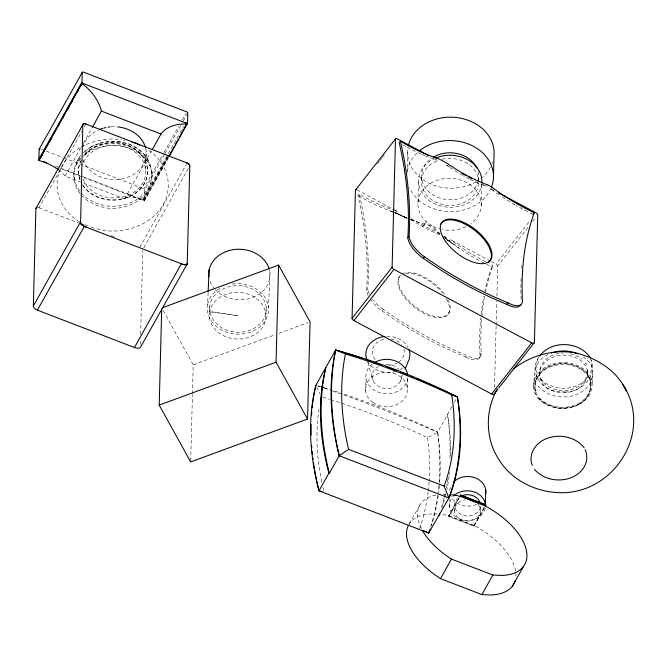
<?xml version="1.0" encoding="UTF-8"?>
<svg xmlns="http://www.w3.org/2000/svg" width="667" height="667" viewBox="0 0 667 667"><rect width="100%" height="100%" fill="white"/><g stroke="black" fill="none" stroke-linecap="round" stroke-linejoin="round"><path stroke-width="0.5" stroke-dasharray="3.33 2.5" d="M209.621 311.614L209.53 317.767A28.456 23.695 2.4 0 0 233.692 338.753A28.456 23.695 2.4 0 0 263.915 325.054L265.708 319.801L266.266 307.545A28.456 23.687 2.4 0 0 239.128 285.626A28.456 23.687 2.4 0 0 209.905 304.827L209.621 311.614L211.839 305.761A28.456 23.695 2.4 0 1 242.538 292.788A28.456 23.695 2.4 0 1 265.983 314.332M74.062 179.198L74.112 177.114M140.353 344.522L140.487 339.353M140.629 334.192L142.813 250.5M168.026 157.695L144.197 201.009A28.331 11.247 35.7 0 0 124.587 198.933L65.024 175.996A30.407 13.657 20.2 0 0 59.263 170.368M164.491 154.477L144.739 189.695L144.489 199.183A2.126 1.109 29.3 0 1 142.53 199.65L183.558 126.505M145.656 169.393L146.14 150.917M151.793 173.212L151.851 171.127M190.704 460.864L192.43 394.739M192.463 393.705L193.213 364.774L162.748 309.771M365.641 390.912L365.983 377.981M407.045 173.103L407.629 150.734M407.312 388.052L407.604 377.105M417.984 202.835L418.593 179.815M421.452 180.599L421.602 174.979M449.458 506.87L449.65 499.7M454.561 511.247L454.694 506.203M478.623 181.324L478.723 177.572M481.249 205.711L481.849 182.683A31.666 26.005 1.5 0 1 434.05 203.468A31.666 26.005 1.5 0 1 433.833 158.854M480.34 509.471L480.415 506.445M494.514 387.419L496.115 326.213M496.14 325.179L496.765 301.326M496.898 296.14L497.69 266.058L528.839 226.28M269.51 270.135A30.774 25.621 2.4 0 1 270.01 272.978L268.267 313.348L266.325 319.059A30.774 25.621 2.4 0 1 229.706 333.125A30.774 25.621 2.4 0 1 207.62 304.494L208.129 292.346M266.266 307.545L265.991 313.015L264.207 318.267A28.456 23.687 2.4 0 1 230.348 331.282A28.456 23.687 2.4 0 1 209.905 304.827M270.01 272.978L269.71 278.931L267.767 284.634A30.774 25.621 2.4 0 1 215.466 289.82M533.642 386.702L534.275 375.213M539.47 375.229L539.586 373.111M542.229 383.542A24.846 20.102 3.1 0 0 570.927 391.779A24.846 20.102 3.1 0 0 587.535 371.636L587.652 369.526A24.846 20.102 3.1 0 1 571.044 389.67A24.846 20.102 3.1 0 1 542.346 381.424L540.562 378.322A24.846 20.102 3.1 0 1 562.981 353.068M592.096 382.916L592.721 371.427M484.492 507.654L473.979 526.18L448.808 516.5L448.457 515.966L459.288 496.657M419.568 528.773L420.835 525.171A589.97 309.013 29.3 0 0 428.131 491.679M400.192 381.632L402.76 375.129M77.422 160.464L80.724 155.995M77.372 162.54L76.305 164.399L81.924 157.003M538.969 356.878C528.456 371.202 540.995 390.503 557.612 391.496L565.057 391.988M474.154 526.08L473.912 525.529L448.457 515.966M38.202 207.495A3.343 1.751 29.3 0 1 38.994 207.737L81.908 131.232M84.434 126.73L85.443 124.929M65.024 175.996L80.699 148.049M83.225 143.547L91.821 128.222M124.587 198.933L151.384 151.159M144.739 189.695A1.151 0.6 29.3 0 0 143.713 188.636L163.465 153.418M163.974 152.518L178.664 126.33M182.208 120.01L185.751 113.69M164.999 153.577L180.699 125.579M183.233 121.06L187.794 112.94M82.558 176.555L143.255 199.925L167.567 156.578M181.749 131.299L182.766 129.49M143.497 199.858L167.809 156.512M144.414 199.466L167.784 157.637M168.518 157.662L144.197 201.009L59.73 168.192M187.102 162.99L140.153 246.69A3.01 1.576 29.3 0 1 140.512 246.848M143.855 247.665L188.277 168.459M451.968 406.612L437.627 432.166A599.325 313.915 29.3 0 1 439.486 484.234M454.435 402.201L456.903 397.799M409.346 523.687L419.818 505.011M448.958 515.916L460.28 495.731M448.808 516.5L460.147 496.29M473.912 525.529L485.234 505.344M473.895 526.188L484.234 507.762M377.372 163.907L379.281 161.472M379.915 160.664L381.824 158.229M382.458 157.412L384.367 154.977M368.126 295.398A24.571 11.981 38.1 0 1 366.617 290.403A719.293 350.609 38.1 0 0 358.004 195.314L359.188 193.805A109.747 53.493 38.1 0 0 394.264 210.38M393.688 209.43L397.357 211.389L396.173 212.898A109.747 53.493 38.1 0 1 393.855 212.156M406.745 218.026L396.173 212.898L404.577 217.384L405.761 215.866M366.617 290.403L367.8 288.886A719.293 350.609 38.1 0 0 359.188 193.805M426.33 221.677L422.57 226.472L424.504 224.02M398.874 277.68L399.483 276.897M370.135 298.991A24.571 11.981 38.1 0 0 381.966 310.905L383.158 309.388A233.35 113.749 38.1 0 0 466.85 355.469A15.958 7.779 38.1 0 0 481.199 353.418A680.774 331.832 38.1 0 1 484.792 295.623M444.48 236.51L446.281 237.477L445.097 238.986L449.074 241.112A127.105 61.956 38.1 0 0 491.804 266.908A680.774 331.832 38.1 0 0 484.851 291.07M470.285 179.398A100.409 48.941 38.1 0 0 486.326 186.335L487.51 184.817M490.57 261.089L450.258 239.595L449.074 241.112L445.047 238.302M448.599 313.39L449.208 312.606M491.804 266.908L492.988 265.399A127.105 61.956 38.1 0 1 489.386 263.682M497.69 266.058A2.018 0.984 38.1 0 0 496.065 264.024L530.39 220.185M532.65 221.411L535.826 217.35M381.966 310.905A233.35 113.749 38.1 0 0 465.666 356.987L466.85 355.469M465.666 356.987A15.958 7.779 38.1 0 0 480.015 354.927L481.199 353.418M479.048 358.196L480.232 356.687M83.317 152.66L90.954 146.882M83.608 155.786L89.161 151.542L88.519 151.843C101.317 144.831 116.85 143.739 130.59 148.566L130.173 148.349L139.57 153.343L138.919 153.001L146.273 159.655L145.089 158.196L150.525 166.808L149.55 164.866M578.372 404.527C591.371 399.074 596.331 378.839 583.717 370.402C569.134 358.696 542.121 361.981 535.418 380.949C532.941 388.869 536.051 397.799 543.171 402.201C553.418 409.213 567.284 410.097 578.372 404.527L578.414 404.494M341.938 403.327A452.384 236.943 29.3 0 1 424.262 436.126L427.597 437.694L437.627 432.166L438.277 437.285A653.685 341.312 29.8 0 1 439.069 483.1M99.8 143.055L109.805 141.179L119.968 141.521L129.19 143.88L137.485 148.291L144.405 154.552L149.6 162.79M90.779 146.957L99.908 143.005M564.991 391.988C581.165 392.596 597.64 376.013 591.037 359.755M193.213 364.774L275.021 334.759M278.914 333.333L308.129 322.611M209.621 311.747L238.478 315.825L209.671 311.481M410.889 219.743A104.469 55.086 19.7 0 0 428.539 225.079L432.575 226.046A31.666 26.005 1.5 0 0 440.062 228.989M123.42 140.003L125.379 140.504M91.237 227.347L102.168 230.273A56.345 46.265 1.5 0 0 163.006 204.786A56.345 46.265 1.5 0 0 148.166 149.658M323.053 397.299L324.771 397.807A452.384 236.943 29.3 0 1 329.731 399.358M317.842 385.935L319.776 386.585M40.504 148.891L42.438 149.641M46.298 151.126L62.69 157.437M63.657 157.812L143.713 188.636M55.469 166.125L59.338 167.609M60.305 167.984L81.591 176.18M38.994 207.737L78.498 222.945M111.247 235.559L114.14 236.677M389.962 210.805L394.647 212.781M395.589 213.173L406.845 217.926M406.937 217.892L394.931 212.698L408.512 218.884M79.498 221.778L77.731 220.86A56.345 46.265 1.5 0 1 80.474 147.507M84.817 224.529L89.245 226.822M446.707 165.208L450.308 167.125M482.725 184.409L486.326 186.335M493.964 190.403L490.303 188.453A127.105 61.956 38.1 0 0 500.033 195.406M357.037 189.887L392.771 208.946M411.164 218.751L439.978 234.117M491.487 261.581L496.065 264.024M445.106 238.377L452.518 243.647M428.539 225.079L439.136 233.108M444.022 236.81L459.505 248.541M538.427 397.557A28.623 23.162 3.1 0 0 574.937 405.936A28.623 23.162 3.1 0 0 589.119 377.889L588.102 376.105A28.623 23.162 3.1 0 0 552.134 366.2A28.623 23.162 3.1 0 0 536.143 393.58M542.346 381.424L540.562 378.322M589.119 377.889L588.102 376.105M536.426 376.563L536.677 377.038M537.544 378.656L537.785 379.089M316.733 387.052L320.077 394.122M367.8 362.548L373.028 380.565M587.535 371.636L586.226 366.466L581.491 361.097A24.846 20.102 3.1 0 0 551.442 357.829A24.846 20.102 3.1 0 0 540.445 380.432M322.945 487.444L323.845 491.087M427.597 437.694L428.181 442.313A589.97 309.013 29.3 0 1 429.139 480.857M589.169 377.013A28.623 23.162 3.1 0 1 574.987 405.069A28.623 23.162 3.1 0 1 538.469 396.69M590.512 376.663A30.048 24.312 3.1 0 1 575.621 406.111A30.048 24.312 3.1 0 1 537.302 397.307L534.826 393.005A30.048 24.312 3.1 0 1 551.617 364.265A30.048 24.312 3.1 0 1 589.361 374.671M537.927 385.826A30.048 24.312 3.1 0 0 576.246 394.622A30.048 24.312 3.1 0 0 591.137 365.174L589.995 363.182A30.048 24.312 3.1 0 0 583.642 357.045M590.212 358.012A28.623 23.162 3.1 0 1 576.021 386.068A28.623 23.162 3.1 0 1 539.511 377.68M537.227 373.703A28.623 23.162 3.1 0 1 539.069 357.003M536.185 392.705A28.623 23.162 3.1 0 1 552.184 365.333A28.623 23.162 3.1 0 1 588.152 375.238M570.352 353.752A24.846 20.102 3.1 0 1 581.607 358.988M535.451 381.516A30.048 24.312 3.1 0 1 548.758 354.177M421.394 528.564A60.322 31.591 29.3 0 1 439.336 494.614M443.138 494.38A60.322 31.591 29.3 0 1 445.131 494.364M480.348 507.203A12.948 10.63 1.5 0 1 462.189 514.932A12.948 10.63 1.5 0 1 457.612 498.449M478.006 504.294A12.948 10.63 1.5 0 1 473.245 519.91A12.948 10.63 1.5 0 1 455.127 513.515A12.948 10.63 1.5 0 1 465.399 499.841M515.583 570.877A60.722 31.808 29.3 0 0 474.254 525.546L449.166 515.858A60.322 31.591 29.3 0 0 439.203 514.215M515.849 572.795A60.722 31.808 29.3 0 1 515.874 577.005M408.846 524.579A60.322 31.591 29.3 0 1 437.218 514.057M485.201 508.262A18.034 14.816 1.5 0 1 460.438 519.234A18.034 14.816 1.5 0 1 452.81 496.823M476.638 504.294A18.034 14.816 1.5 0 1 450.884 496.315M449.766 490.604A18.034 14.816 1.5 0 1 451.401 484.992M407.704 377.822A20.927 17.184 1.5 0 1 377.105 391.696A20.927 17.184 1.5 0 1 373.828 362.956M401.459 375.546A14.716 12.081 1.5 0 1 380.682 387.477A14.716 12.081 1.5 0 1 378.297 366.625M386.393 364.465A14.716 12.081 1.5 0 1 398.808 369.66M402.86 367.817A22.036 18.092 1.5 0 1 399.016 370.135M395.539 371.452A22.036 18.092 1.5 0 1 367.217 360.547M386.768 336.343A22.036 18.092 1.5 0 1 408.096 347.432M403.969 349.225A16.058 13.182 1.5 0 1 399.241 361.781M397.607 362.856A16.058 13.182 1.5 0 1 385.634 364.999M375.229 359.546A16.058 13.182 1.5 0 1 384.742 339.144M391.004 339.053A16.058 13.182 1.5 0 1 401.409 344.505M330.724 399.675A452.384 236.943 29.3 0 1 341.037 403.026M438.803 486.176A653.685 341.312 29.8 0 1 438.136 492.263M437.744 495.281A653.685 341.312 29.8 0 1 430.665 527.213M324.454 388.177A518.226 158.754 25.4 0 1 330.082 390.12M332.9 391.104A518.226 158.754 25.4 0 1 433.758 430.482L437.627 432.166A461.739 241.846 29.3 0 0 340.762 393.03M429.073 481.782A589.97 309.013 29.3 0 1 428.256 490.654M321.752 481.899A544.039 284.959 29.3 0 1 319.31 406.862M439.403 485.167A599.325 313.915 29.3 0 1 438.603 492.613M438.194 495.606A599.325 313.915 29.3 0 1 431.324 525.479M317.734 385.826A461.739 241.846 29.3 0 1 321.411 386.918M324.17 387.752A461.739 241.846 29.3 0 1 339.837 392.73M450.667 455.453A553.402 289.853 29.3 0 0 447.515 414.541A599.325 313.915 29.3 0 1 449.866 459.038M449.583 472.511A553.402 289.853 29.3 0 1 449.366 474.362M449.133 476.213A553.402 289.853 29.3 0 1 446.865 489.495M445.731 494.48A553.402 289.853 29.3 0 1 441.771 508.079M447.932 479.014A599.325 313.915 29.3 0 1 446.331 488.186M445.256 493.196A599.325 313.915 29.3 0 1 444.297 497.165M444.039 498.149A599.325 313.915 29.3 0 1 441.212 507.854M491.112 188.027A43.263 35.526 1.5 0 1 450.55 211.606A43.263 35.526 1.5 0 1 409.563 187.844M407.345 171.044A43.263 35.526 1.5 0 1 417.867 152.226M492.763 161.806A43.263 35.526 1.5 0 1 492.071 163.782M490.487 167.242A43.263 35.526 1.5 0 1 480.84 178.548M476.03 181.799A43.263 35.526 1.5 0 1 428.581 182.975A43.263 35.526 1.5 0 1 407.962 147.657M478.572 183.192A28.598 23.478 1.5 0 1 453.093 205.269A28.598 23.478 1.5 0 1 422.386 187.719A28.598 23.478 1.5 0 1 438.527 160.297M442.054 159.271A28.598 23.478 1.5 0 1 478.581 181.149M478.081 171.461A28.598 23.478 1.5 0 1 478.506 179.606M478.314 180.624A28.598 23.478 1.5 0 1 436.376 196.732A28.598 23.478 1.5 0 1 430.874 158.779M447.982 299.842A30.69 14.957 38.1 0 1 424.454 312.556A30.69 14.957 38.1 0 1 400.634 275.304M402.184 274.054A30.69 14.957 38.1 0 1 445.431 295.448M446.356 298.724A30.69 14.957 38.1 0 1 424.12 313.482A30.69 14.957 38.1 0 1 400.742 275.421M405.769 273.403A30.69 14.957 38.1 0 1 442.346 292.905M383.158 309.388A24.571 11.981 38.1 0 1 372.595 299.3M369.31 293.889A24.571 11.981 38.1 0 1 367.8 288.886M485.393 292.571A680.774 331.832 38.1 0 1 492.988 265.399M440.145 234.142A108.204 32.433 58.3 0 1 432.575 226.046L426.246 221.619A31.666 26.005 1.5 0 1 428.256 184.901A31.666 26.005 1.5 0 1 472.986 186.927A31.666 26.005 1.5 0 1 470.977 223.653M466 226.672A31.666 26.005 1.5 0 1 442.046 229.465M406.937 218.292A104.469 55.086 19.7 0 1 404.577 217.384M485.776 261.881A127.105 61.956 38.1 0 1 450.258 239.595M480.015 354.927A680.774 331.832 38.1 0 1 480.724 317.817M481.107 314.074A680.774 331.832 38.1 0 1 483.808 296.115M397.357 211.389A109.747 53.493 38.1 0 1 395.039 210.639M393.08 211.898A109.747 53.493 38.1 0 1 358.004 195.314M446.281 237.477A100.409 48.941 38.1 0 1 442.946 236.21M439.578 234.834A100.409 48.941 38.1 0 1 410.747 219.26M437.402 160.247A109.747 53.493 38.1 0 1 434.309 159.238M433.533 158.979A109.747 53.493 38.1 0 1 425.671 156.028M424.879 155.703A109.747 53.493 38.1 0 1 421.694 154.352M420.894 154.002A109.747 53.493 38.1 0 1 416.091 151.784M415.283 151.401A109.747 53.493 38.1 0 1 406.445 146.823M405.644 146.381A109.747 53.493 38.1 0 1 402.434 144.556M469.435 178.964A100.409 48.941 38.1 0 1 463.465 175.805M462.615 175.329A100.409 48.941 38.1 0 1 449.124 167.008M448.291 166.45A100.409 48.941 38.1 0 1 446.632 165.308M533.033 214.257A127.105 61.956 38.1 0 1 515.899 205.353M514.999 204.836A127.105 61.956 38.1 0 1 500.734 195.881M521.11 299.25A680.774 331.832 38.1 0 1 521.094 278.514M521.711 267.992A680.774 331.832 38.1 0 1 521.961 265.166M214.849 289.153A30.774 25.621 2.4 0 1 210.163 281.457M207.62 304.494A30.774 25.621 2.4 0 1 220.235 288.094M232.208 284.042A30.774 25.621 2.4 0 1 268.568 307.404M82.641 185.259A35.293 28.981 1.5 0 0 91.396 194.055L98.366 197.657L106.178 199.75A35.293 28.981 1.5 0 0 144.289 183.784A35.293 28.981 1.5 0 0 134.992 149.25L127.697 145.364L119.41 143.247A35.293 28.981 1.5 0 0 83.133 157.104M79.982 179.998A35.293 28.981 1.5 0 1 81.557 159.621M80.815 155.519A39.762 32.65 1.5 0 0 88.511 199.258L96.44 203.352L105.336 205.736A39.762 32.65 1.5 0 0 148.274 187.744A39.762 32.65 1.5 0 0 137.802 148.841L129.498 144.422L120.068 142.013A39.762 32.65 1.5 0 0 83.55 152.618M81.349 195.064A39.762 32.65 1.5 0 0 88.461 201.334L96.39 205.436L105.286 207.812A39.762 32.65 1.5 0 0 148.216 189.828A39.762 32.65 1.5 0 0 137.744 150.917L129.44 146.507L120.018 144.089A39.762 32.65 1.5 0 0 83.5 154.694M80.057 193.488A39.762 32.65 1.5 0 1 80.765 157.595M81.324 147.015A56.345 46.265 1.5 0 1 121.486 139.62M82.65 184.842A35.293 28.981 1.5 0 0 91.412 193.647L98.374 197.249L106.186 199.333A35.293 28.981 1.5 0 0 144.297 183.367A35.293 28.981 1.5 0 0 135.001 148.833L127.705 144.956L119.426 142.83A35.293 28.981 1.5 0 0 83.142 156.695M79.998 179.581A35.293 28.981 1.5 0 1 80.69 160.947M144.222 200.133A2.126 1.109 29.3 0 1 143.255 199.925M145.606 147.991A32.133 26.388 1.5 0 1 121.894 178.789A32.133 26.388 1.5 0 1 83.283 160.172M82.7 147.465A32.133 26.388 1.5 0 1 98.207 130.073M111.147 126.813A32.133 26.388 1.5 0 1 116.758 126.838M83.55 162.148A32.133 26.388 1.5 0 1 133.859 151.234A32.133 26.388 1.5 0 1 130.94 193.989A32.133 26.388 1.5 0 1 82.491 177.68M412.473 220.293L410.597 219.501L412.473 220.293M586.343 364.357L585.659 363.165L586.343 364.357M373.128 402.61A20.927 17.184 1.5 0 0 407.112 392.538A20.927 17.184 1.5 0 0 379.19 373.303A20.927 17.184 1.5 0 0 373.128 402.61"/><path stroke-width="1" d="M39.236 159.671A1.192 0.625 29.3 0 1 38.928 159.063L39.178 149.216L82.233 72.453A1.442 0.759 29.3 0 1 83.558 72.136L186.768 111.881A1.151 0.6 29.3 0 1 187.794 112.94L187.544 122.42A2.126 1.109 29.3 0 1 185.584 122.886M38.928 159.063L81.983 82.308L82.233 72.453M86.018 227.08A7.312 3.827 29.3 0 1 80.59 223.162L82.858 124.579A3.01 1.576 29.3 0 1 85.643 123.912L187.102 162.99A3.01 1.576 29.3 0 1 189.795 165.758L187.227 263.915L140.27 347.624A7.312 3.827 29.3 0 1 134.434 347.515L37.385 310.138A4.519 2.368 29.3 0 1 33.35 305.978L35.901 208.471L82.858 124.771A3.343 1.751 29.3 0 1 85.943 124.029M58.613 169.877A30.407 13.657 20.2 0 0 38.894 160.455L81.966 82.983L186.31 123.17A2.126 1.109 29.3 0 0 187.277 123.378L169.018 156.753M38.894 160.455L81.966 82.983M162.723 307.612L278.606 265.082L310.08 321.894L307.537 419.018L190.67 461.897L159.205 405.086L161.714 309.004M307.537 419.018L276.063 362.206L278.606 265.082M497.524 389.578L494.347 393.638A3.152 1.534 38.1 0 1 491.646 394.022L353.894 320.569A2.201 1.076 38.1 0 1 352.076 318.326L355.436 190.112L395.481 138.969A1.868 0.909 38.1 0 1 397.082 138.744L429.156 155.845M352.076 318.326L392.121 267.184L395.481 138.969M493.438 178.047L494.047 154.661A43.263 35.526 1.5 0 0 455.92 117.467A43.263 35.526 1.5 0 0 408.362 145.614M485.376 504.402L485.751 490.07M498.799 387.961L534.392 342.496L537.735 214.916A2.018 0.984 38.1 0 0 536.11 212.881L498.549 192.846M208.171 291.329L209.063 270.068A30.774 25.621 2.4 0 1 238.352 249.241A30.774 25.621 2.4 0 1 269.26 269.193M187.235 263.457L187.077 264.074A4.519 2.368 29.3 0 1 183.066 264.457L84.342 226.43A4.519 2.368 29.3 0 1 80.424 222.995L80.298 222.278L33.35 305.978M313.307 398.716A602.851 316.892 28.8 0 1 314.866 389.82L315.9 385.284L335.668 350.033L345.456 353.969L344.639 358.046A589.97 309.013 29.3 0 0 347.549 444.856L348.599 449.35L444.105 486.126L448.883 497.982L428.681 533.058L319.001 490.82L317.759 485.784A602.851 316.892 28.8 0 1 314.699 470.51M320.402 400.867L321.327 396.782M423.212 530.49L428.681 533.058L430.073 529.073M444.105 486.126L445.431 482.516A544.039 284.959 29.3 0 0 452.418 399.608L451.717 394.897L448.299 393.288A452.384 236.943 29.3 0 0 348.799 354.969L345.456 353.969M345.781 353.076A461.739 241.846 29.3 0 0 335.668 350.033A599.325 313.915 29.3 0 0 339.211 455.744L448.883 497.982L450.367 493.972A602.851 316.633 28.8 0 0 458.171 402.134L457.404 396.915L453.535 394.972A518.226 367.534 34.6 0 0 339.553 351.092L335.668 350.033L334.767 354.544A653.685 340.97 29.8 0 0 338.052 450.759L339.211 455.744L329.323 473.362L328.889 473.195A553.402 289.853 29.3 0 1 325.779 367.659A599.325 313.915 29.3 0 0 329.323 473.362M405.328 368.634L407.896 362.139A22.036 18.092 1.5 0 0 408.896 349.2M497.482 388.853C484.909 410.33 485.184 438.928 499.008 459.73C512.231 481.366 538.386 493.263 563.365 492.713C616.25 491.462 653.01 430.015 622.87 384.651M40.404 158.121L42.43 154.511M50.033 140.962L51.042 139.161M58.638 125.613L59.655 123.804M62.69 118.392L63.707 116.583M67.759 109.363L69.785 105.745M71.302 103.035L72.319 101.234M77.38 92.204L78.398 90.395M80.424 86.785L82.45 83.175M92.329 127.322L101.426 111.097A31.683 19.06 51.1 0 0 81.949 83.692M37.385 310.138L84.342 226.43M152.393 149.358L160.989 134.034A29.715 21.486 11.5 0 1 187.252 124.245M185.009 126.938L186.026 125.129M169.043 155.886L174.112 146.857M175.121 145.047L178.164 139.636M179.173 137.827L182.716 131.507M183.733 129.698L186.768 124.279M134.434 347.515L181.382 263.807A7.312 3.827 29.3 0 0 186.91 264.107L187.227 263.915M322.036 491.521L319.001 490.82L328.889 473.195M450.183 494.647A60.322 31.591 29.3 0 1 460.147 496.29L460.622 495.431L485.993 504.969L460.405 494.806L460.622 495.431M515.116 580.874A60.722 31.808 29.3 0 1 491.296 595.006L481.899 594.597L440.503 578.656L451.484 559.088A60.322 31.591 29.3 0 1 422.303 530.257M451.484 559.088L492.88 575.029L502.276 575.438A60.722 31.808 29.3 0 0 526.146 549.333A60.722 31.808 29.3 0 0 485.226 505.978L485.709 505.127M481.899 594.597L492.88 575.029M512.523 585.976L523.495 566.408M400.417 141.146A719.293 350.609 38.1 0 1 409.029 236.235A24.571 11.981 38.1 0 0 424.387 256.737A233.35 113.749 38.1 0 0 508.087 302.818A15.958 7.779 38.1 0 0 522.428 300.759A680.774 331.832 38.1 0 1 534.225 212.74A127.105 61.956 38.1 0 1 491.487 186.935L487.51 184.817A100.409 48.941 38.1 0 1 446.998 163.215L438.586 158.729A109.747 53.493 38.1 0 1 400.417 141.146L399.233 142.663A719.293 350.609 38.1 0 1 407.845 237.744A24.571 11.981 38.1 0 0 423.203 258.246A233.35 113.749 38.1 0 0 506.895 304.327A15.958 7.779 38.1 0 0 520.852 304.619M407.845 237.744L409.029 236.235M353.894 320.569L393.939 269.426A2.201 1.076 38.1 0 1 392.121 267.184M423.203 258.246L424.387 256.737M533.033 214.257L534.225 212.74M506.895 304.327L508.087 302.818M491.646 394.022L531.691 342.88A3.152 1.534 38.1 0 0 534.392 342.496M339.211 455.744L348.599 449.35M513.415 368.984C531.416 354.936 555.019 348.574 577.514 353.36C597.657 358.754 617.492 371.211 626.255 390.82L623.937 386.501M159.205 405.086L276.063 362.206M132.216 142.246L136.118 143.247L139.561 145.081M451.717 394.897L457.404 396.915A553.402 289.853 29.3 0 1 448.883 497.982M101.426 111.097L160.989 134.034M43.864 161.647L46.765 162.765M80.424 223.687L83.308 224.804M460.147 496.29L485.226 505.978M462.014 173.37L466.516 175.771M468.317 176.73L471.919 178.648M393.939 269.426L531.691 342.88M589.52 356.57L590.02 357.504M585.192 449.666A28.623 23.162 3.1 0 1 571.01 477.722A28.623 23.162 3.1 0 1 534.5 469.335M539.645 356.12A28.623 23.162 3.1 0 1 589.186 356.236M551.342 353.093A30.048 24.312 3.1 0 1 577.914 353.86M532.216 465.358A28.623 23.162 3.1 0 1 548.207 437.977A28.623 23.162 3.1 0 1 584.175 447.891M440.503 578.656A60.322 31.591 29.3 0 1 408.396 525.413M461.531 495.864A12.948 10.63 1.5 0 1 479.715 501.717M470.443 500.042A12.948 10.63 1.5 0 1 475.037 501.809M453.527 496.065A18.034 14.816 1.5 0 1 473.845 491.846A18.034 14.816 1.5 0 1 485.443 506.336M453.902 481.741A18.034 14.816 1.5 0 1 475.313 477.906A18.034 14.816 1.5 0 1 485.576 493.939M366.85 359.655A22.036 18.092 1.5 0 1 384.859 336.476M374.704 362.431A20.927 17.184 1.5 0 1 407.654 375.121M314.365 468.492A602.851 316.892 28.8 0 1 314.04 466.483M313.882 465.474A602.851 316.892 28.8 0 1 313.448 462.473M313.048 459.48A602.851 316.892 28.8 0 1 312.798 457.487M312.456 454.519A602.851 316.892 28.8 0 1 312.156 451.559M311.806 447.624A602.851 316.892 28.8 0 1 311.656 445.673M311.13 435.009A602.851 316.892 28.8 0 1 311.114 424.529M311.539 414.957A602.851 316.892 28.8 0 1 311.772 411.873M312.148 407.787A602.851 316.892 28.8 0 1 312.49 404.744M312.74 402.726A602.851 316.892 28.8 0 1 313.156 399.716M319.001 490.82A553.402 289.853 29.3 0 1 315.9 385.284M321.652 387.219A518.226 158.754 25.4 0 1 323.52 387.861M321.411 386.918A461.739 241.846 29.3 0 1 323.253 387.477M429.715 530.24A599.325 313.915 29.3 0 1 428.681 533.058M439.728 513.74A553.402 289.853 29.3 0 1 439.003 515.599M346.698 353.36A461.739 241.846 29.3 0 1 362.381 358.396M366.075 359.638A461.739 241.846 29.3 0 1 376.246 363.165M377.172 363.49A461.739 241.846 29.3 0 1 381.799 365.157M386.426 366.85A461.739 241.846 29.3 0 1 396.607 370.694M400.308 372.128A461.739 241.846 29.3 0 1 406.787 374.687M410.48 376.18A461.739 241.846 29.3 0 1 413.257 377.314M416.95 378.839A461.739 241.846 29.3 0 1 419.718 379.998M421.569 380.774A461.739 241.846 29.3 0 1 427.105 383.141M428.022 383.542A461.739 241.846 29.3 0 1 457.404 396.915M419.418 150.875A43.263 35.526 1.5 0 1 472.553 145.848A43.263 35.526 1.5 0 1 491.462 187.16M433.35 157.137A28.598 23.478 1.5 0 1 476.855 168.084M355.436 190.112A1.868 0.909 38.1 0 1 356.428 189.645M440.67 224.295A30.69 14.957 38.1 0 1 475.079 230.624A30.69 14.957 38.1 0 1 488.527 262.264M435.634 158.046A31.666 26.005 1.5 0 1 481.849 182.683M208.954 276.755A30.774 25.621 2.4 0 1 209.063 270.068M186.802 162.873A3.343 1.751 29.3 0 1 189.795 165.95M35.901 208.471A3.343 1.751 29.3 0 1 37.135 207.42M83.05 83.4A1.192 0.625 29.3 0 1 81.983 82.308M39.178 149.216A1.442 0.759 29.3 0 1 39.703 148.758M100.075 129.273A32.133 26.388 1.5 0 1 102.976 128.281M103.96 128.006A32.133 26.388 1.5 0 1 105.97 127.53M108.037 127.155A32.133 26.388 1.5 0 1 110.113 126.905M117.692 126.913A32.133 26.388 1.5 0 1 145.339 147.023M443.522 238.177A30.69 14.957 38.1 0 0 488.319 262.064A30.69 14.957 38.1 0 0 466.608 223.854A30.69 14.957 38.1 0 0 443.522 238.177"/></g></svg>
